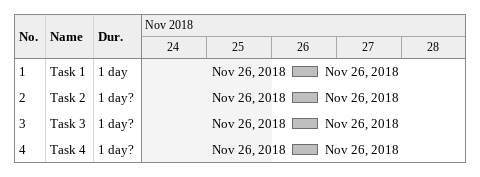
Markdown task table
| ID | Task | Duration | Start | Finish |
|---|---|---|---|---|
| 1 | Task 1 | 1d | 2018-11-26 | 2018-11-26 |
| 2 | Task 2 | 1d? | 2018-11-26 | 2018-11-26 |
| 3 | Task 3 | 1d? | 2018-11-26 | 2018-11-26 |
| 4 | Task 4 | 1d? | 2018-11-26 | 2018-11-26 |
